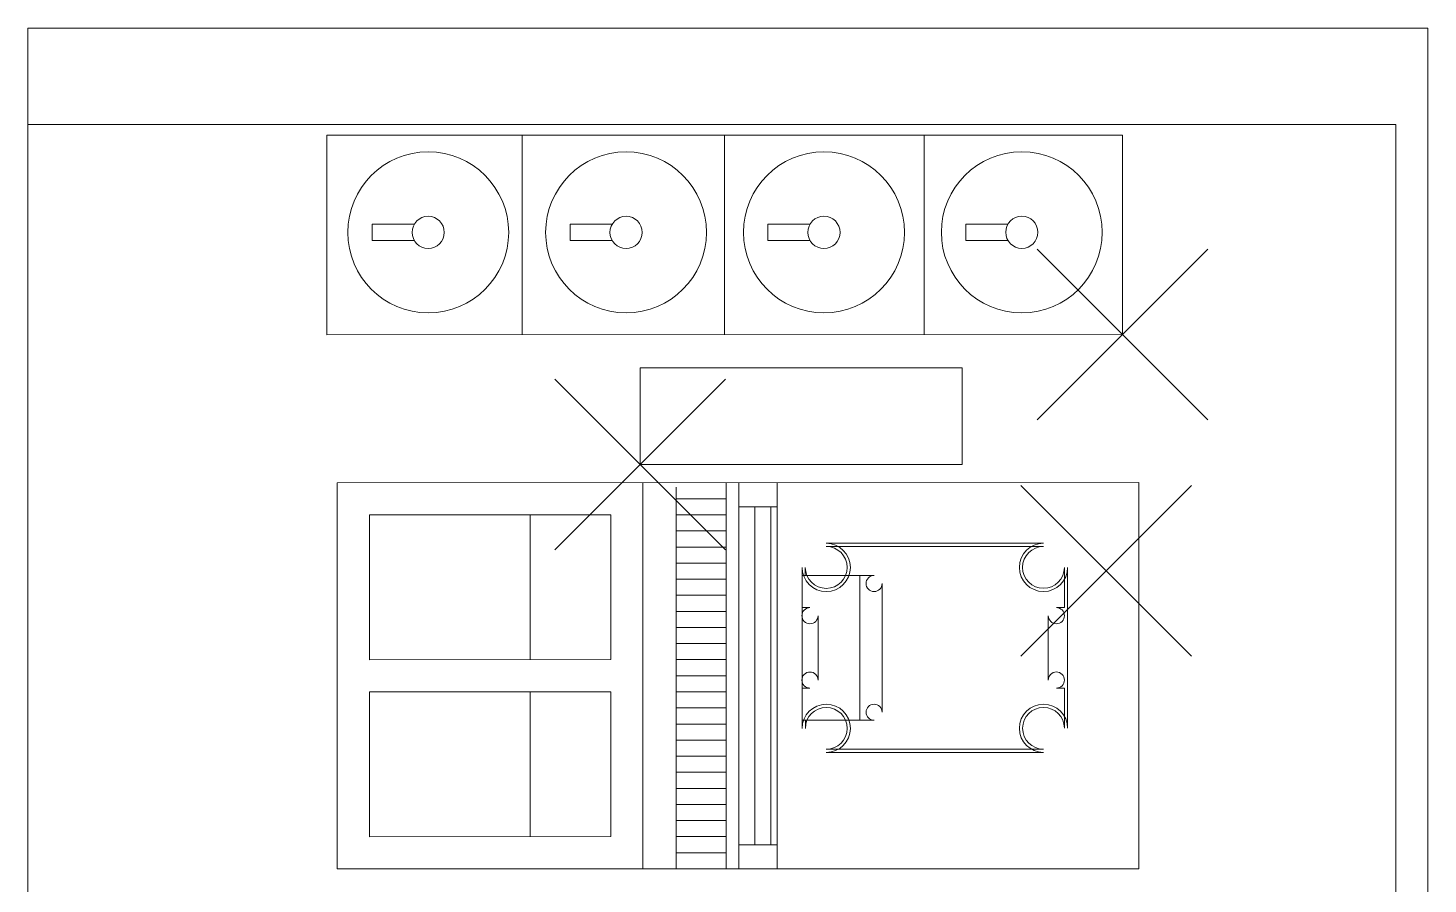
# Model space of a CAD drawing. Header units: millimetres. Extents: x -159872 to 386485, y -250577 to 158966.
# Drawn here: x 370320 to 371190, y 3308 to 3840 of the extents above; entities that cross this region are included whole.
import ezdxf

# ---------------------------------------------------------------- set-up
doc = ezdxf.new("R2010")
doc.units = ezdxf.units.MM
for name, color, linetype, lineweight in [('LDS-equipment-kitchen equipment', 3, 'Continuous', 13), ('LDS-vport', 100, 'Continuous', 18), ('TOPS', 252, 'Continuous', 13)]:
    doc.layers.add(name, color=color, linetype=linetype, lineweight=lineweight)

# ---------------------------------------------------------------- blocks, each defined once
blk = doc.blocks.new('DXF Point')
at = {"layer": 'LDS-vport', "color": 7, "linetype": 'Continuous', "lineweight": 5, "transparency": 33554687}
for p, q in [((-53.03, -53.03), (53.03, 53.03)), ((-53.03, 53.03), (53.03, -53.03))]:
    blk.add_line(p, q, dxfattribs=at)
blk = doc.blocks.new('Group-336')
at = {"layer": 'LDS-equipment-kitchen equipment', "lineweight": 5}
for p, q in [((310326.31, 40230.9), (309831.87, 40230.86)), ((309831.87, 40230.86), (309831.89, 40106.79)), ((309953.25, 40106.8), (309953.24, 40230.87)), ((310079.1, 40106.81), (310079.09, 40230.88)), ((310203.18, 40106.83), (310203.17, 40230.89)), ((310326.32, 40106.84), (310326.31, 40230.9)), ((309860.1, 40175.41), (309886.26, 40175.41)), ((309860.1, 40175.41), (309860.1, 40165.41)), ((309983.06, 40175.42), (310009.22, 40175.42)), ((309983.06, 40175.42), (309983.06, 40165.42)), ((310106.02, 40175.43), (310132.18, 40175.43)), ((310106.02, 40175.43), (310106.02, 40165.43)), ((310228.98, 40175.44), (310255.14, 40175.44)), ((310228.98, 40175.44), (310228.98, 40165.44)), ((309860.1, 40165.41), (309886.26, 40165.41)), ((309983.06, 40165.42), (310009.22, 40165.42)), ((310106.02, 40165.43), (310132.18, 40165.43)), ((310228.98, 40165.44), (310255.14, 40165.44)), ((309831.89, 40106.79), (310326.32, 40106.84)), ((310026.68, 40086.22), (310226.68, 40086.24)), ((310026.69, 40026.22), (310026.68, 40086.22)), ((310226.68, 40086.24), (310226.69, 40026.24)), ((310226.69, 40026.24), (310026.69, 40026.22)), ((310336.45, 40014.91), (309838.35, 40014.86)), ((309838.37, 39774.86), (309838.35, 40014.86)), ((310028.37, 39774.88), (310028.35, 40014.88)), ((310049.05, 40012.15), (310049.07, 39774.88)), ((310080.11, 40014.88), (310080.13, 39774.88)), ((310087.87, 40014.88), (310087.9, 39774.88)), ((310111.69, 40014.88), (310111.71, 39774.88)), ((310336.45, 40014.91), (310336.47, 39774.91)), ((310049.05, 40004.88), (310080.11, 40004.88)), ((310008.35, 39994.88), (309858.35, 39994.86)), ((309858.36, 39904.86), (309858.35, 39994.86)), ((309958.36, 39904.87), (309958.35, 39994.87)), ((310008.36, 39904.88), (310008.35, 39994.88)), ((310049.05, 39994.88), (310080.11, 39994.88)), ((310111.69, 39999.88), (310087.88, 39999.88)), ((310097.88, 39999.88), (310097.9, 39789.88)), ((310107.88, 39999.88), (310107.9, 39789.88)), ((310049.05, 39984.88), (310080.11, 39984.88)), ((310142.26, 39977.19), (310277.26, 39977.21)), ((310049.06, 39974.88), (310080.11, 39974.88)), ((310142.26, 39975.19), (310277.26, 39975.21)), ((310049.06, 39964.88), (310080.11, 39964.88)), ((310127.27, 39862.19), (310127.26, 39962.19)), ((310129.26, 39957.19), (310129.26, 39962.19)), ((310290.26, 39962.21), (310290.26, 39937.21)), ((310292.26, 39962.21), (310292.27, 39862.21)), ((310049.06, 39954.88), (310080.12, 39954.88)), ((310127.26, 39957.19), (310171.98, 39957.2)), ((310163.12, 39957.19), (310163.12, 39867.19)), ((310176.98, 39952.2), (310176.99, 39872.2)), ((310049.06, 39944.88), (310080.12, 39944.88)), ((310049.06, 39934.88), (310080.12, 39934.88)), ((310127.26, 39937.19), (310132.16, 39937.19)), ((310285.26, 39937.21), (310290.26, 39937.21)), ((310049.06, 39924.88), (310080.12, 39924.88)), ((310137.16, 39932.19), (310137.16, 39892.19)), ((310280.26, 39897.21), (310280.26, 39932.21)), ((310049.06, 39914.88), (310080.12, 39914.88)), ((310008.36, 39904.88), (309858.36, 39904.86)), ((310049.06, 39904.88), (310080.12, 39904.88)), ((310049.06, 39894.88), (310080.12, 39894.88)), ((310280.26, 39897.21), (310280.26, 39892.21)), ((310008.36, 39884.88), (309858.36, 39884.86)), ((309858.37, 39794.86), (309858.36, 39884.86)), ((309958.37, 39794.87), (309958.36, 39884.87)), ((310008.37, 39794.88), (310008.36, 39884.88)), ((310049.06, 39884.88), (310080.12, 39884.88)), ((310132.16, 39887.19), (310127.26, 39887.19)), ((310285.26, 39887.21), (310290.26, 39887.21)), ((310290.26, 39887.21), (310290.27, 39862.21)), ((310049.06, 39874.88), (310080.12, 39874.88)), ((310049.07, 39864.88), (310080.12, 39864.88)), ((310171.99, 39867.2), (310127.27, 39867.19)), ((310129.27, 39862.19), (310129.27, 39867.19)), ((310049.07, 39854.88), (310080.13, 39854.88)), ((310277.27, 39849.21), (310142.27, 39849.19)), ((310277.27, 39847.21), (310142.27, 39847.19)), ((310049.07, 39844.88), (310080.13, 39844.88)), ((310049.07, 39834.88), (310080.13, 39834.88)), ((310049.07, 39824.88), (310080.13, 39824.88)), ((310049.07, 39814.88), (310080.13, 39814.88)), ((310049.07, 39804.88), (310080.13, 39804.88)), ((310008.37, 39794.88), (309858.37, 39794.86)), ((310049.07, 39794.88), (310080.13, 39794.88)), ((310111.71, 39789.88), (310087.9, 39789.88)), ((310049.07, 39784.88), (310080.13, 39784.88)), ((310336.47, 39774.91), (309838.37, 39774.86))]:
    blk.add_line(p, q, dxfattribs=at)
for centre, radius in [((309894.92, 40170.41), 50), ((310017.88, 40170.42), 50), ((310140.84, 40170.43), 50), ((310263.8, 40170.45), 50), ((309894.92, 40170.41), 10), ((310017.88, 40170.42), 10), ((310140.84, 40170.43), 10), ((310263.8, 40170.45), 10)]:
    blk.add_circle(centre, radius, dxfattribs=at)
for centre, radius, start, end in [((310142.26, 39962.19), 15, 180.0053, 90.0053), ((310277.26, 39962.21), 15, 90.0053, 0.0053), ((310142.26, 39962.19), 13, 180.0053, 90.0053), ((310277.26, 39962.21), 13, 90.0053, 0.0053), ((310171.98, 39952.2), 5, 90.0053, 0.0053), ((310132.16, 39932.19), 5, 90.0053, 0.0053), ((310285.26, 39932.21), 5, 180.0053, 90.0053), ((310132.16, 39892.19), 5, 0.0053, 270.0053), ((310285.26, 39892.21), 5, 270.0053, 180.0053), ((310142.27, 39862.19), 15, 270.0053, 180.0053), ((310142.27, 39862.19), 13, 270.0053, 180.0053), ((310171.99, 39872.2), 5, 0.0053, 270.0053), ((310277.27, 39862.21), 15, 0.0053, 270.0053), ((310277.27, 39862.21), 13, 0.0053, 270.0053)]:
    blk.add_arc(centre, radius, start, end, dxfattribs=at)
at = {"layer": 'LDS-equipment-kitchen equipment', "xscale": -1}
for p in [(310326.32, 40106.84), (310026.69, 40026.22), (310316.16, 39960.14)]:
    blk.add_blockref('DXF Point', p, dxfattribs=at)
blk = doc.blocks.new('Group-337')
at = {"layer": 'TOPS', "lineweight": 5}
for p, q in [((310516.21, 40297.41), (309646.21, 40297.41)), ((309646.21, 40297.41), (309646.21, 39297.41)), ((310516.21, 39297.41), (310516.21, 40297.41)), ((310496.21, 40237.41), (309646.21, 40237.41)), ((310496.21, 39317.41), (310496.21, 40237.41))]:
    blk.add_line(p, q, dxfattribs=at)
at = {"layer": 'LDS-equipment-kitchen equipment'}
blk.add_blockref('Group-336', (0, 0), dxfattribs=at)
blk = doc.blocks.new('Group-338')
at = {"layer": 'LDS-equipment-kitchen equipment'}
blk.add_blockref('Group-337', (0, 0), dxfattribs=at)

msp = doc.modelspace()

# ---------------------------------------------------------------- block references
at = {"layer": 'LDS-equipment-kitchen equipment', "color": 7}
msp.add_blockref('Group-338', (60673.51323, -36457.51522), dxfattribs=at)

doc.saveas('drawing.dxf')
